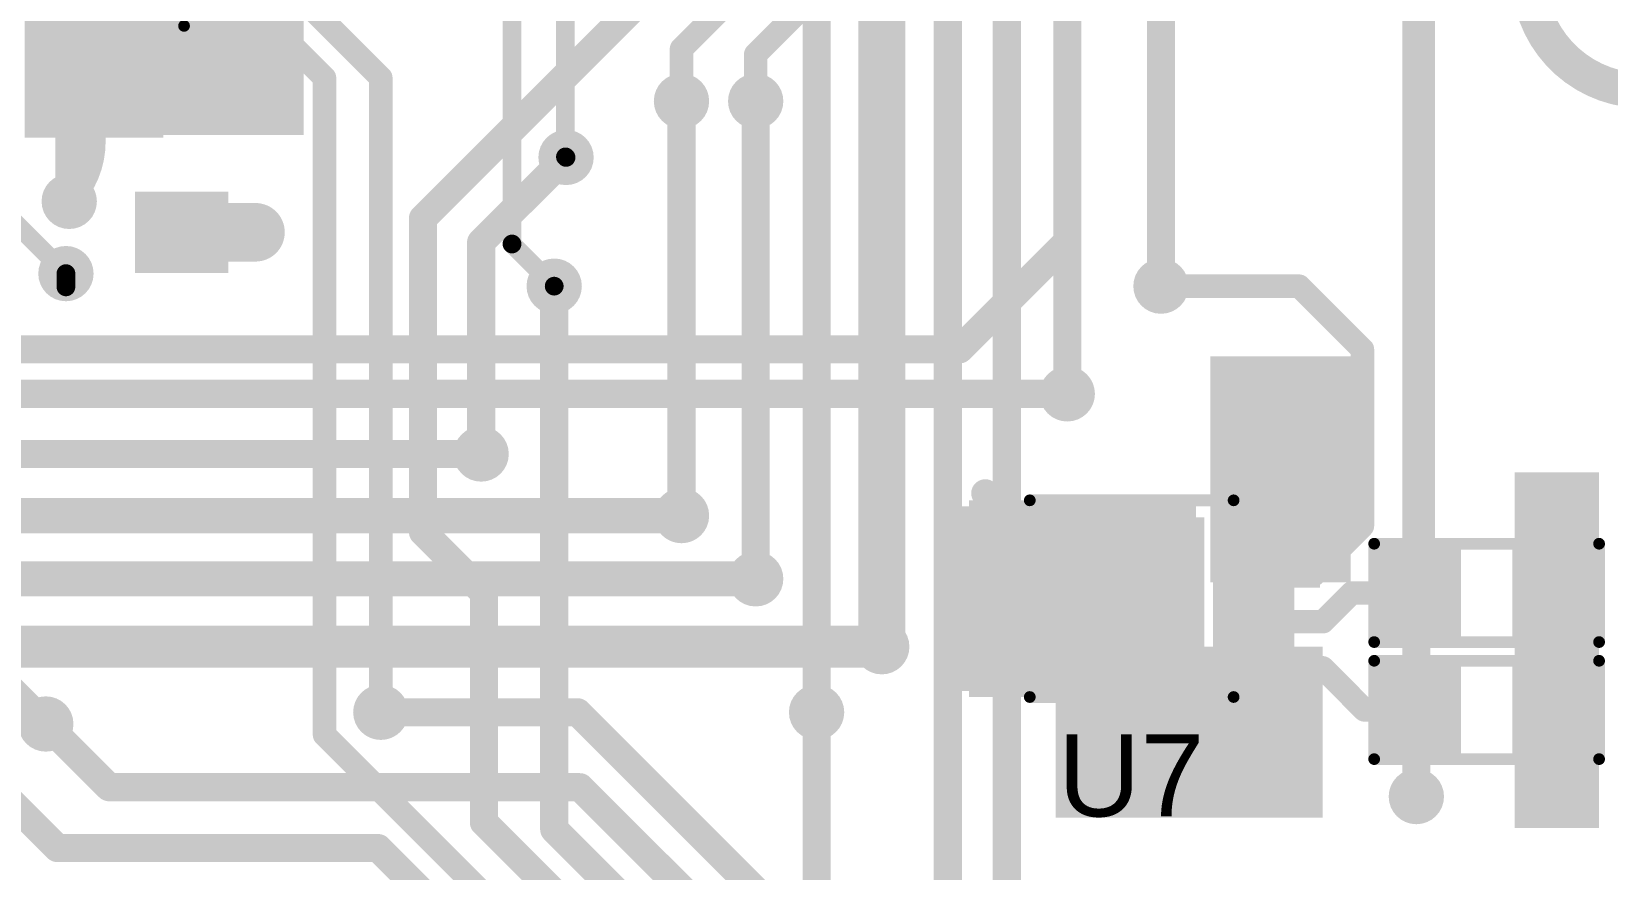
# Model space of a CAD drawing. Header units: millimetres. Extents: x -1.41 to 1.31, y -1.41 to 1.41.
# Drawn here: x 0.196 to 0.869, y -0.782 to -0.424 of the extents above; entities that cross this region are included whole.
import ezdxf

# ---------------------------------------------------------------- set-up
doc = ezdxf.new("R2010")
doc.units = ezdxf.units.MM
doc.header["$MEASUREMENT"] = 0
for name, color, linetype in [('BottomLayer', 5, 'Continuous'), ('BottomPaste', 16, 'Continuous'), ('BottomSolder', 6, 'Continuous'), ('Mechanical2', 216, 'Continuous'), ('TopLayer', 1, 'Continuous'), ('TopOverlay', 2, 'Continuous'), ('TopPaste', 8, 'Continuous'), ('TopSolder', 216, 'Continuous'), ('ViaHoleLayer', 16, 'Continuous')]:
    doc.layers.add(name, color=color, linetype=linetype)
doc.styles.add('Arial', font='', dxfattribs={"height": 0.2})
doc.styles.get('Arial').set_extended_font_data('Arial')

# ---------------------------------------------------------------- blocks, each defined once
blk = doc.blocks.new('LQFP_100_16')
at = {"layer": 'TopLayer'}
for points in [[(0.2027558, -0.28149605), (0.2027558, -0.32874015), (0.1909448, -0.32874015), (0.1909448, -0.28149605)], [(0.2224409, -0.28149605), (0.2224409, -0.32874015), (0.2106299, -0.32874015), (0.2106299, -0.28149605)], [(0.242126, -0.28149605), (0.242126, -0.32874015), (0.230315, -0.32874015), (0.230315, -0.28149605)]]:
    blk.add_hatch(color=1, dxfattribs=at).paths.add_polyline_path(points)
at = {"layer": 'TopPaste'}
for points in [[(0.2027558, -0.28149605), (0.2027558, -0.32874015), (0.1909448, -0.32874015), (0.1909448, -0.28149605)], [(0.2224409, -0.28149605), (0.2224409, -0.32874015), (0.2106299, -0.32874015), (0.2106299, -0.28149605)], [(0.242126, -0.28149605), (0.242126, -0.32874015), (0.230315, -0.32874015), (0.230315, -0.28149605)]]:
    blk.add_hatch(color=8, dxfattribs=at).paths.add_polyline_path(points)
at = {"layer": 'TopSolder'}
for points in [[(0.2067558, -0.27749605), (0.2067558, -0.33274015), (0.1869448, -0.33274015), (0.1869448, -0.27749605)], [(0.2264409, -0.27749605), (0.2264409, -0.33274015), (0.2066299, -0.33274015), (0.2066299, -0.27749605)], [(0.246126, -0.27749605), (0.246126, -0.33274015), (0.226315, -0.33274015), (0.226315, -0.27749605)]]:
    blk.add_hatch(color=216, dxfattribs=at).paths.add_polyline_path(points)
at = {"layer": 'TopOverlay', "const_width": 0.005}
blk.add_lwpolyline([(0.255, -0.285), (0.285, -0.255)], dxfattribs=at)
at = {"layer": 'TopOverlay', "const_width": 0.0025}
blk.add_lwpolyline([(0.25375, -0.285, 1), (0.25625, -0.285, 1)], format="xyb", close=True, dxfattribs=at)
blk = doc.blocks.new('R__0603_63')
at = {"layer": 'TopLayer'}
for points in [[(-0.015, 0.0175), (-0.015, -0.0175), (-0.045, -0.0175), (-0.045, 0.0175)], [(0.045, 0.0175), (0.045, -0.0175), (0.015, -0.0175), (0.015, 0.0175)]]:
    blk.add_hatch(color=1, dxfattribs=at).paths.add_polyline_path(points)
at = {"layer": 'TopPaste'}
for points in [[(-0.015, 0.0175), (-0.015, -0.0175), (-0.045, -0.0175), (-0.045, 0.0175)], [(0.045, 0.0175), (0.045, -0.0175), (0.015, -0.0175), (0.015, 0.0175)]]:
    blk.add_hatch(color=8, dxfattribs=at).paths.add_polyline_path(points)
at = {"layer": 'TopSolder'}
for points in [[(-0.011, 0.0215), (-0.011, -0.0215), (-0.049, -0.0215), (-0.049, 0.0215)], [(0.049, 0.0215), (0.049, -0.0215), (0.011, -0.0215), (0.011, 0.0215)]]:
    blk.add_hatch(color=216, dxfattribs=at).paths.add_polyline_path(points)
at = {"layer": 'TopOverlay', "const_width": 0.005}
for points in [[(-0.048, 0.021), (-0.048, -0.021)], [(0.048, 0.021), (-0.048, 0.021)], [(0.048, 0.021), (0.048, -0.021)], [(0.048, -0.021), (-0.048, -0.021)]]:
    blk.add_lwpolyline(points, dxfattribs=at)
at = {"layer": 'TopOverlay', "const_width": 0.0025}
for points in [[(-0.04925, 0.021, 1), (-0.04675, 0.021, 1)], [(-0.04925, 0.021, 1), (-0.04675, 0.021, 1)], [(0.04675, 0.021, 1), (0.04925, 0.021, 1)], [(0.04675, 0.021, 1), (0.04925, 0.021, 1)], [(-0.04925, -0.021, 1), (-0.04675, -0.021, 1)], [(-0.04925, -0.021, 1), (-0.04675, -0.021, 1)], [(0.04675, -0.021, 1), (0.04925, -0.021, 1)], [(0.04675, -0.021, 1), (0.04925, -0.021, 1)]]:
    blk.add_lwpolyline(points, format="xyb", close=True, dxfattribs=at)
blk = doc.blocks.new('R__0603_64')
at = {"layer": 'TopLayer'}
for points in [[(-0.015, 0.0175), (-0.015, -0.0175), (-0.045, -0.0175), (-0.045, 0.0175)], [(0.045, 0.0175), (0.045, -0.0175), (0.015, -0.0175), (0.015, 0.0175)]]:
    blk.add_hatch(color=1, dxfattribs=at).paths.add_polyline_path(points)
at = {"layer": 'TopPaste'}
for points in [[(-0.015, 0.0175), (-0.015, -0.0175), (-0.045, -0.0175), (-0.045, 0.0175)], [(0.045, 0.0175), (0.045, -0.0175), (0.015, -0.0175), (0.015, 0.0175)]]:
    blk.add_hatch(color=8, dxfattribs=at).paths.add_polyline_path(points)
at = {"layer": 'TopSolder'}
for points in [[(-0.011, 0.0215), (-0.011, -0.0215), (-0.049, -0.0215), (-0.049, 0.0215)], [(0.049, 0.0215), (0.049, -0.0215), (0.011, -0.0215), (0.011, 0.0215)]]:
    blk.add_hatch(color=216, dxfattribs=at).paths.add_polyline_path(points)
at = {"layer": 'TopOverlay', "const_width": 0.005}
for points in [[(0.048, 0.021), (-0.048, 0.021)], [(-0.048, 0.021), (-0.048, -0.021)], [(0.048, 0.021), (0.048, -0.021)], [(0.048, -0.021), (-0.048, -0.021)]]:
    blk.add_lwpolyline(points, dxfattribs=at)
at = {"layer": 'TopOverlay', "const_width": 0.0025}
for points in [[(-0.04925, 0.021, 1), (-0.04675, 0.021, 1)], [(-0.04925, 0.021, 1), (-0.04675, 0.021, 1)], [(0.04675, 0.021, 1), (0.04925, 0.021, 1)], [(0.04675, 0.021, 1), (0.04925, 0.021, 1)], [(-0.04925, -0.021, 1), (-0.04675, -0.021, 1)], [(-0.04925, -0.021, 1), (-0.04675, -0.021, 1)], [(0.04675, -0.021, 1), (0.04925, -0.021, 1)], [(0.04675, -0.021, 1), (0.04925, -0.021, 1)]]:
    blk.add_lwpolyline(points, format="xyb", close=True, dxfattribs=at)
blk = doc.blocks.new('C___0603_B_69')
at = {"layer": 'BottomLayer'}
for points in [[(-0.045, -0.0175), (-0.045, 0.0175), (-0.015, 0.0175), (-0.015, -0.0175)], [(0.015, -0.0175), (0.015, 0.0175), (0.045, 0.0175), (0.045, -0.0175)]]:
    blk.add_hatch(color=5, dxfattribs=at).paths.add_polyline_path(points)
at = {"layer": 'BottomPaste'}
for points in [[(-0.045, -0.0175), (-0.045, 0.0175), (-0.015, 0.0175), (-0.015, -0.0175)], [(0.015, -0.0175), (0.015, 0.0175), (0.045, 0.0175), (0.045, -0.0175)]]:
    blk.add_hatch(color=16, dxfattribs=at).paths.add_polyline_path(points)
at = {"layer": 'BottomSolder'}
for points in [[(-0.0473622, -0.0198622), (-0.0473622, 0.0198622), (-0.0126378, 0.0198622), (-0.0126378, -0.0198622)], [(0.0126378, -0.0198622), (0.0126378, 0.0198622), (0.0473622, 0.0198622), (0.0473622, -0.0198622)]]:
    blk.add_hatch(color=6, dxfattribs=at).paths.add_polyline_path(points)
blk = doc.blocks.new('8_UDFN_EP__2_3__70')
at = {"layer": 'TopLayer'}
for points in [[(-0.06692915, 0.0354331), (-0.04015745, 0.0354331), (-0.04015745, 0.0236221), (-0.06692915, 0.0236221)], [(0.04015745, 0.0354331), (0.06692915, 0.0354331), (0.06692915, 0.0236221), (0.04015745, 0.0236221)], [(-0.0285433, 0.03070865), (0.0285433, 0.03070865), (0.0285433, -0.03070865), (-0.0285433, -0.03070865)], [(-0.06692915, 0.0157481), (-0.04015745, 0.0157481), (-0.04015745, 0.0039371), (-0.06692915, 0.0039371)], [(0.04015745, 0.0157481), (0.06692915, 0.0157481), (0.06692915, 0.0039371), (0.04015745, 0.0039371)], [(-0.06692915, -0.003937), (-0.04015745, -0.003937), (-0.04015745, -0.015748), (-0.06692915, -0.015748)], [(0.04015745, -0.003937), (0.06692915, -0.003937), (0.06692915, -0.015748), (0.04015745, -0.015748)], [(-0.06692915, -0.023622), (-0.04015745, -0.023622), (-0.04015745, -0.035433), (-0.06692915, -0.035433)], [(0.04015745, -0.023622), (0.06692915, -0.023622), (0.06692915, -0.035433), (0.04015745, -0.035433)]]:
    blk.add_hatch(color=1, dxfattribs=at).paths.add_polyline_path(points)
at = {"layer": 'TopPaste'}
for points in [[(-0.06692915, 0.0354331), (-0.04015745, 0.0354331), (-0.04015745, 0.0236221), (-0.06692915, 0.0236221)], [(0.04015745, 0.0354331), (0.06692915, 0.0354331), (0.06692915, 0.0236221), (0.04015745, 0.0236221)], [(-0.0285433, 0.03070865), (0.0285433, 0.03070865), (0.0285433, -0.03070865), (-0.0285433, -0.03070865)], [(-0.06692915, 0.0157481), (-0.04015745, 0.0157481), (-0.04015745, 0.0039371), (-0.06692915, 0.0039371)], [(0.04015745, 0.0157481), (0.06692915, 0.0157481), (0.06692915, 0.0039371), (0.04015745, 0.0039371)], [(-0.06692915, -0.003937), (-0.04015745, -0.003937), (-0.04015745, -0.015748), (-0.06692915, -0.015748)], [(0.04015745, -0.003937), (0.06692915, -0.003937), (0.06692915, -0.015748), (0.04015745, -0.015748)], [(-0.06692915, -0.023622), (-0.04015745, -0.023622), (-0.04015745, -0.035433), (-0.06692915, -0.035433)], [(0.04015745, -0.023622), (0.06692915, -0.023622), (0.06692915, -0.035433), (0.04015745, -0.035433)]]:
    blk.add_hatch(color=8, dxfattribs=at).paths.add_polyline_path(points)
at = {"layer": 'TopSolder'}
for points in [[(-0.07092915, 0.0394331), (-0.03615745, 0.0394331), (-0.03615745, 0.0196221), (-0.07092915, 0.0196221)], [(-0.0325433, 0.03470865), (0.0325433, 0.03470865), (0.0325433, -0.03470865), (-0.0325433, -0.03470865)], [(0.03615745, 0.0394331), (0.07092915, 0.0394331), (0.07092915, 0.0196221), (0.03615745, 0.0196221)], [(-0.07092915, 0.0197481), (-0.03615745, 0.0197481), (-0.03615745, -6.29e-05), (-0.07092915, -6.29e-05)], [(0.03615745, 0.0197481), (0.07092915, 0.0197481), (0.07092915, -6.29e-05), (0.03615745, -6.29e-05)], [(-0.07092915, 6.3e-05), (-0.03615745, 6.3e-05), (-0.03615745, -0.019748), (-0.07092915, -0.019748)], [(0.03615745, 6.3e-05), (0.07092915, 6.3e-05), (0.07092915, -0.019748), (0.03615745, -0.019748)], [(-0.07092915, -0.019622), (-0.03615745, -0.019622), (-0.03615745, -0.039433), (-0.07092915, -0.039433)], [(0.03615745, -0.019622), (0.07092915, -0.019622), (0.07092915, -0.039433), (0.03615745, -0.039433)]]:
    blk.add_hatch(color=216, dxfattribs=at).paths.add_polyline_path(points)
at = {"layer": 'TopOverlay'}
for points, const_width in [([(-0.06, 0.045, 1), (-0.062, 0.045, 1)], 0.01), ([(-0.0645, 0.045, 1), (-0.0595, 0.045, 1)], 0.005), ([(-0.0625, 0.045, 1), (-0.0575, 0.045, 1)], 0.005), ([(-0.04325, 0.042, 1), (-0.04075, 0.042, 1)], 0.0025), ([(0.04375, 0.042, 1), (0.04625, 0.042, 1)], 0.0025), ([(-0.04325, -0.0419999, 1), (-0.04075, -0.0419999, 1)], 0.0025), ([(0.04375, -0.0419999, 1), (0.04625, -0.0419999, 1)], 0.0025)]:
    blk.add_lwpolyline(points, format="xyb", close=True, dxfattribs=dict(at, const_width=const_width))
at = {"layer": 'TopOverlay', "const_width": 0.005}
for points in [[(-0.042, 0.042), (0.045, 0.042)], [(-0.042, -0.0419999), (0.045, -0.0419999)]]:
    blk.add_lwpolyline(points, dxfattribs=at)
blk = doc.blocks.new('C___0603_B_98')
at = {"layer": 'BottomLayer'}
for points in [[(-0.045, -0.0175), (-0.045, 0.0175), (-0.015, 0.0175), (-0.015, -0.0175)], [(0.015, -0.0175), (0.015, 0.0175), (0.045, 0.0175), (0.045, -0.0175)]]:
    blk.add_hatch(color=5, dxfattribs=at).paths.add_polyline_path(points)
at = {"layer": 'BottomPaste'}
for points in [[(-0.045, -0.0175), (-0.045, 0.0175), (-0.015, 0.0175), (-0.015, -0.0175)], [(0.015, -0.0175), (0.015, 0.0175), (0.045, 0.0175), (0.045, -0.0175)]]:
    blk.add_hatch(color=16, dxfattribs=at).paths.add_polyline_path(points)
at = {"layer": 'BottomSolder'}
for points in [[(-0.0473622, -0.0198622), (-0.0473622, 0.0198622), (-0.0126378, 0.0198622), (-0.0126378, -0.0198622)], [(0.0126378, -0.0198622), (0.0126378, 0.0198622), (0.0473622, 0.0198622), (0.0473622, -0.0198622)]]:
    blk.add_hatch(color=6, dxfattribs=at).paths.add_polyline_path(points)
blk = doc.blocks.new('C__0603_B_106')
at = {"layer": 'BottomLayer'}
for points in [[(-0.045, -0.0175), (-0.045, 0.0175), (-0.015, 0.0175), (-0.015, -0.0175)], [(0.015, -0.0175), (0.015, 0.0175), (0.045, 0.0175), (0.045, -0.0175)]]:
    blk.add_hatch(color=5, dxfattribs=at).paths.add_polyline_path(points)
at = {"layer": 'BottomPaste'}
for points in [[(-0.045, -0.0175), (-0.045, 0.0175), (-0.015, 0.0175), (-0.015, -0.0175)], [(0.015, -0.0175), (0.015, 0.0175), (0.045, 0.0175), (0.045, -0.0175)]]:
    blk.add_hatch(color=16, dxfattribs=at).paths.add_polyline_path(points)
at = {"layer": 'BottomSolder'}
for points in [[(-0.0473622, -0.0198622), (-0.0473622, 0.0198622), (-0.0126378, 0.0198622), (-0.0126378, -0.0198622)], [(0.0126378, -0.0198622), (0.0126378, 0.0198622), (0.0473622, 0.0198622), (0.0473622, -0.0198622)]]:
    blk.add_hatch(color=6, dxfattribs=at).paths.add_polyline_path(points)

msp = doc.modelspace()

# ---------------------------------------------------------------- hatches: boundary and pattern name
at = {"layer": 'BottomLayer'}
h = msp.add_hatch(color=5, dxfattribs=at)
edge = h.paths.add_edge_path()
edge.add_arc((0.294189, -0.450528), 0.011811, 0, 360)
h = msp.add_hatch(color=5, dxfattribs=at)
edge = h.paths.add_edge_path()
edge.add_arc((0.4733369, -0.453528), 0.011811, 0, 360)
h = msp.add_hatch(color=5, dxfattribs=at)
edge = h.paths.add_edge_path()
edge.add_arc((0.505, -0.453528), 0.011811, 0, 360)
h = msp.add_hatch(color=5, dxfattribs=at)
edge = h.paths.add_edge_path()
edge.add_arc((0.4240561, -0.4775599), 0.011811, 0, 360)
h = msp.add_hatch(color=5, dxfattribs=at)
edge = h.paths.add_edge_path()
edge.add_arc((0.212001, -0.4963147), 0.011811, 0, 360)
h = msp.add_hatch(color=5, dxfattribs=at)
edge = h.paths.add_edge_path()
edge.add_arc((0.2915, -0.509528), 0.011811, 0, 360)
h = msp.add_hatch(color=5, dxfattribs=at)
edge = h.paths.add_edge_path()
edge.add_arc((0.210597, -0.5271703), 0.011811, 0, 360)
h = msp.add_hatch(color=5, dxfattribs=at)
edge = h.paths.add_edge_path()
edge.add_arc((0.419, -0.532528), 0.011811, 0, 360)
h = msp.add_hatch(color=5, dxfattribs=at)
edge = h.paths.add_edge_path()
edge.add_arc((0.678, -0.532528), 0.011811, 0, 360)
for points in [[(0.759, -0.562528), (0.699, -0.562528), (0.699, -0.659), (0.759, -0.659)], [(0.69, -0.719528), (0.69, -0.632528), (0.633, -0.632528), (0.633, -0.719528)], [(0.747, -0.686528), (0.633, -0.686528), (0.633, -0.759528), (0.747, -0.759528)]]:
    msp.add_hatch(color=5, dxfattribs=at).paths.add_polyline_path(points)
h = msp.add_hatch(color=5, dxfattribs=at)
edge = h.paths.add_edge_path()
edge.add_arc((0.638, -0.578528), 0.011811, 0, 360)
h = msp.add_hatch(color=5, dxfattribs=at)
edge = h.paths.add_edge_path()
edge.add_arc((0.713, -0.577), 0.011811, 0, 360)
h = msp.add_hatch(color=5, dxfattribs=at)
edge = h.paths.add_edge_path()
edge.add_arc((0.739, -0.577), 0.011811, 0, 360)
h = msp.add_hatch(color=5, dxfattribs=at)
edge = h.paths.add_edge_path()
edge.add_arc((0.387811, -0.604217), 0.011811, 0, 360)
h = msp.add_hatch(color=5, dxfattribs=at)
edge = h.paths.add_edge_path()
edge.add_arc((0.4733369, -0.630528), 0.011811, 0, 360)
h = msp.add_hatch(color=5, dxfattribs=at)
edge = h.paths.add_edge_path()
edge.add_arc((0.847, -0.627528), 0.011811, 0, 360)
h = msp.add_hatch(color=5, dxfattribs=at)
edge = h.paths.add_edge_path()
edge.add_arc((0.505, -0.657528), 0.011811, 0, 360)
h = msp.add_hatch(color=5, dxfattribs=at)
edge = h.paths.add_edge_path()
edge.add_arc((0.647811, -0.651), 0.011811, 0, 360)
h = msp.add_hatch(color=5, dxfattribs=at)
edge = h.paths.add_edge_path()
edge.add_arc((0.676, -0.651), 0.011811, 0, 360)
h = msp.add_hatch(color=5, dxfattribs=at)
edge = h.paths.add_edge_path()
edge.add_arc((0.647811, -0.679), 0.011811, 0, 360)
h = msp.add_hatch(color=5, dxfattribs=at)
edge = h.paths.add_edge_path()
edge.add_arc((0.676, -0.679), 0.011811, 0, 360)
h = msp.add_hatch(color=5, dxfattribs=at)
edge = h.paths.add_edge_path()
edge.add_arc((0.558811, -0.686528), 0.011811, 0, 360)
h = msp.add_hatch(color=5, dxfattribs=at)
edge = h.paths.add_edge_path()
edge.add_arc((0.345, -0.714528), 0.011811, 0, 360)
h = msp.add_hatch(color=5, dxfattribs=at)
edge = h.paths.add_edge_path()
edge.add_arc((0.531, -0.714528), 0.011811, 0, 360)
h = msp.add_hatch(color=5, dxfattribs=at)
edge = h.paths.add_edge_path()
edge.add_arc((0.202, -0.719528), 0.011811, 0, 360)
h = msp.add_hatch(color=5, dxfattribs=at)
edge = h.paths.add_edge_path()
edge.add_arc((0.726, -0.741), 0.011811, 0, 360)
h = msp.add_hatch(color=5, dxfattribs=at)
edge = h.paths.add_edge_path()
edge.add_arc((0.787, -0.750528), 0.011811, 0, 360)
h = msp.add_hatch(color=5, dxfattribs=at)
edge = h.paths.add_edge_path()
edge.add_arc((0.848, -0.750528), 0.011811, 0, 360)
at = {"layer": 'TopLayer'}
for points in [[(0.312, -0.468), (0.312, -0.4176064), (0.2362206, -0.4176064), (0.2362206, -0.468)], [(0.701, -0.643), (0.734, -0.643), (0.734, -0.564528), (0.701, -0.564528)], [(0.725, -0.623528), (0.752, -0.623528), (0.752, -0.564528), (0.725, -0.564528)], [(0.865, -0.612), (0.829, -0.612), (0.829, -0.764), (0.865, -0.764)], [(0.596, -0.708), (0.693, -0.708), (0.693, -0.624), (0.596, -0.624)]]:
    msp.add_hatch(color=1, dxfattribs=at).paths.add_polyline_path(points)
h = msp.add_hatch(color=1, dxfattribs=at)
edge = h.paths.add_edge_path()
edge.add_arc((0.294189, -0.450528), 0.011811, 0, 360)
h = msp.add_hatch(color=1, dxfattribs=at)
edge = h.paths.add_edge_path()
edge.add_arc((0.4733369, -0.453528), 0.011811, 0, 360)
h = msp.add_hatch(color=1, dxfattribs=at)
edge = h.paths.add_edge_path()
edge.add_arc((0.505, -0.453528), 0.011811, 0, 360)
h = msp.add_hatch(color=1, dxfattribs=at)
edge = h.paths.add_edge_path()
edge.add_arc((0.4240561, -0.4775599), 0.011811, 0, 360)
h = msp.add_hatch(color=1, dxfattribs=at)
edge = h.paths.add_edge_path()
edge.add_arc((0.212001, -0.4963147), 0.011811, 0, 360)
h = msp.add_hatch(color=1, dxfattribs=at)
edge = h.paths.add_edge_path()
edge.add_arc((0.2915, -0.509528), 0.011811, 0, 360)
h = msp.add_hatch(color=1, dxfattribs=at)
edge = h.paths.add_edge_path()
edge.add_arc((0.210597, -0.5271703), 0.011811, 0, 360)
h = msp.add_hatch(color=1, dxfattribs=at)
edge = h.paths.add_edge_path()
edge.add_arc((0.419, -0.532528), 0.011811, 0, 360)
h = msp.add_hatch(color=1, dxfattribs=at)
edge = h.paths.add_edge_path()
edge.add_arc((0.678, -0.532528), 0.011811, 0, 360)
h = msp.add_hatch(color=1, dxfattribs=at)
edge = h.paths.add_edge_path()
edge.add_arc((0.638, -0.578528), 0.011811, 0, 360)
h = msp.add_hatch(color=1, dxfattribs=at)
edge = h.paths.add_edge_path()
edge.add_arc((0.713, -0.577), 0.011811, 0, 360)
h = msp.add_hatch(color=1, dxfattribs=at)
edge = h.paths.add_edge_path()
edge.add_arc((0.739, -0.577), 0.011811, 0, 360)
h = msp.add_hatch(color=1, dxfattribs=at)
edge = h.paths.add_edge_path()
edge.add_arc((0.387811, -0.604217), 0.011811, 0, 360)
h = msp.add_hatch(color=1, dxfattribs=at)
edge = h.paths.add_edge_path()
edge.add_arc((0.4733369, -0.630528), 0.011811, 0, 360)
h = msp.add_hatch(color=1, dxfattribs=at)
edge = h.paths.add_edge_path()
edge.add_arc((0.847, -0.627528), 0.011811, 0, 360)
h = msp.add_hatch(color=1, dxfattribs=at)
edge = h.paths.add_edge_path()
edge.add_arc((0.505, -0.657528), 0.011811, 0, 360)
h = msp.add_hatch(color=1, dxfattribs=at)
edge = h.paths.add_edge_path()
edge.add_arc((0.647811, -0.651), 0.011811, 0, 360)
h = msp.add_hatch(color=1, dxfattribs=at)
edge = h.paths.add_edge_path()
edge.add_arc((0.676, -0.651), 0.011811, 0, 360)
h = msp.add_hatch(color=1, dxfattribs=at)
edge = h.paths.add_edge_path()
edge.add_arc((0.647811, -0.679), 0.011811, 0, 360)
h = msp.add_hatch(color=1, dxfattribs=at)
edge = h.paths.add_edge_path()
edge.add_arc((0.676, -0.679), 0.011811, 0, 360)
h = msp.add_hatch(color=1, dxfattribs=at)
edge = h.paths.add_edge_path()
edge.add_arc((0.558811, -0.686528), 0.011811, 0, 360)
h = msp.add_hatch(color=1, dxfattribs=at)
edge = h.paths.add_edge_path()
edge.add_arc((0.345, -0.714528), 0.011811, 0, 360)
h = msp.add_hatch(color=1, dxfattribs=at)
edge = h.paths.add_edge_path()
edge.add_arc((0.531, -0.714528), 0.011811, 0, 360)
h = msp.add_hatch(color=1, dxfattribs=at)
edge = h.paths.add_edge_path()
edge.add_arc((0.202, -0.719528), 0.011811, 0, 360)
h = msp.add_hatch(color=1, dxfattribs=at)
edge = h.paths.add_edge_path()
edge.add_arc((0.726, -0.741), 0.011811, 0, 360)
h = msp.add_hatch(color=1, dxfattribs=at)
edge = h.paths.add_edge_path()
edge.add_arc((0.787, -0.750528), 0.011811, 0, 360)
h = msp.add_hatch(color=1, dxfattribs=at)
edge = h.paths.add_edge_path()
edge.add_arc((0.848, -0.750528), 0.011811, 0, 360)
at = {"layer": 'ViaHoleLayer'}
h = msp.add_hatch(color=16, dxfattribs=at)
edge = h.paths.add_edge_path()
edge.add_arc((0.294189, -0.450528), 0.0059055, 0, 360)
h = msp.add_hatch(color=16, dxfattribs=at)
edge = h.paths.add_edge_path()
edge.add_arc((0.4733369, -0.453528), 0.0059055, 0, 360)
h = msp.add_hatch(color=16, dxfattribs=at)
edge = h.paths.add_edge_path()
edge.add_arc((0.505, -0.453528), 0.0059055, 0, 360)
h = msp.add_hatch(color=16, dxfattribs=at)
edge = h.paths.add_edge_path()
edge.add_arc((0.4240561, -0.4775599), 0.0059055, 0, 360)
h = msp.add_hatch(color=16, dxfattribs=at)
edge = h.paths.add_edge_path()
edge.add_arc((0.212001, -0.4963147), 0.0059055, 0, 360)
h = msp.add_hatch(color=16, dxfattribs=at)
edge = h.paths.add_edge_path()
edge.add_arc((0.2915, -0.509528), 0.0059055, 0, 360)
h = msp.add_hatch(color=16, dxfattribs=at)
edge = h.paths.add_edge_path()
edge.add_arc((0.210597, -0.5271703), 0.0059055, 0, 360)
h = msp.add_hatch(color=16, dxfattribs=at)
edge = h.paths.add_edge_path()
edge.add_arc((0.419, -0.532528), 0.0059055, 0, 360)
h = msp.add_hatch(color=16, dxfattribs=at)
edge = h.paths.add_edge_path()
edge.add_arc((0.678, -0.532528), 0.0059055, 0, 360)
h = msp.add_hatch(color=16, dxfattribs=at)
edge = h.paths.add_edge_path()
edge.add_arc((0.713, -0.577), 0.0059055, 0, 360)
h = msp.add_hatch(color=16, dxfattribs=at)
edge = h.paths.add_edge_path()
edge.add_arc((0.739, -0.577), 0.0059055, 0, 360)
h = msp.add_hatch(color=16, dxfattribs=at)
edge = h.paths.add_edge_path()
edge.add_arc((0.638, -0.578528), 0.0059055, 0, 360)
h = msp.add_hatch(color=16, dxfattribs=at)
edge = h.paths.add_edge_path()
edge.add_arc((0.387811, -0.604217), 0.0059055, 0, 360)
h = msp.add_hatch(color=16, dxfattribs=at)
edge = h.paths.add_edge_path()
edge.add_arc((0.4733369, -0.630528), 0.0059055, 0, 360)
h = msp.add_hatch(color=16, dxfattribs=at)
edge = h.paths.add_edge_path()
edge.add_arc((0.847, -0.627528), 0.0059055, 0, 360)
h = msp.add_hatch(color=16, dxfattribs=at)
edge = h.paths.add_edge_path()
edge.add_arc((0.647811, -0.651), 0.0059055, 0, 360)
h = msp.add_hatch(color=16, dxfattribs=at)
edge = h.paths.add_edge_path()
edge.add_arc((0.676, -0.651), 0.0059055, 0, 360)
h = msp.add_hatch(color=16, dxfattribs=at)
edge = h.paths.add_edge_path()
edge.add_arc((0.505, -0.657528), 0.0059055, 0, 360)
h = msp.add_hatch(color=16, dxfattribs=at)
edge = h.paths.add_edge_path()
edge.add_arc((0.647811, -0.679), 0.0059055, 0, 360)
h = msp.add_hatch(color=16, dxfattribs=at)
edge = h.paths.add_edge_path()
edge.add_arc((0.676, -0.679), 0.0059055, 0, 360)
h = msp.add_hatch(color=16, dxfattribs=at)
edge = h.paths.add_edge_path()
edge.add_arc((0.558811, -0.686528), 0.0059055, 0, 360)
h = msp.add_hatch(color=16, dxfattribs=at)
edge = h.paths.add_edge_path()
edge.add_arc((0.345, -0.714528), 0.0059055, 0, 360)
h = msp.add_hatch(color=16, dxfattribs=at)
edge = h.paths.add_edge_path()
edge.add_arc((0.531, -0.714528), 0.0059055, 0, 360)
h = msp.add_hatch(color=16, dxfattribs=at)
edge = h.paths.add_edge_path()
edge.add_arc((0.202, -0.719528), 0.0059055, 0, 360)
h = msp.add_hatch(color=16, dxfattribs=at)
edge = h.paths.add_edge_path()
edge.add_arc((0.726, -0.741), 0.0059055, 0, 360)
h = msp.add_hatch(color=16, dxfattribs=at)
edge = h.paths.add_edge_path()
edge.add_arc((0.787, -0.750528), 0.0059055, 0, 360)
h = msp.add_hatch(color=16, dxfattribs=at)
edge = h.paths.add_edge_path()
edge.add_arc((0.848, -0.750528), 0.0059055, 0, 360)

# ---------------------------------------------------------------- linework, layer by layer
at = {"layer": 'BottomLayer'}
for points, const_width in [([(0.587, -1.018528), (0.587, -0.1398541)], 0.012), ([(0.638, -0.578528), (0.638, -0.155528)], 0.012), ([(0.6779999, -0.532528), (0.6779999, -0.1545279)], 0.012), ([(0.787, -0.750528), (0.787, -0.190528)], 0.012), ([(0.612189, -1.030339), (0.612189, -0.225906)], 0.012), ([(0.558811, -0.686528), (0.558811, -0.2663389)], 0.02), ([(0.531, -0.714528), (0.531, -0.333528)], 0.012), ([(0.23, -0.3525696), (0.32096, -0.4435296)], 0.01), ([(0.257, -0.355528), (0.345, -0.443528)], 0.01), ([(0.363, -0.503528), (0.461, -0.405528)], 0.012), ([(-0.128, -0.4375279), (0.2070001, -0.772528)], 0.012), ([(0.26, -0.449528), (0.292189, -0.449528)], 0.025), ([(0.212001, -0.4963147), (0.212001, -0.448001)], 0.012), ([(0.212, -0.444), (0.216, -0.448)], 0.01), ([(0.212, -0.448), (0.212001, -0.448001)], 0.01), ([(0.32096, -0.7241618), (0.32096, -0.4435296)], 0.01), ([(0.345, -0.714528), (0.345, -0.443528)], 0.01), ([(0.4733369, -0.630528), (0.4733369, -0.453528)], 0.012), ([(0.505, -0.453528), (0.505, -0.4528756)], 0.012), ([(0.505, -0.657528), (0.505, -0.453528)], 0.012), ([(0.387811, -0.513805), (0.4240561, -0.4775599)], 0.012), ([(0.259, -0.509528), (0.2915, -0.509528)], 0.025), ([(0.363, -0.637528), (0.363, -0.503528)], 0.012), ([(0.1912535, -0.5078268), (0.210597, -0.5271703)], 0.008), ([(0.387811, -0.604217), (0.387811, -0.513805)], 0.012), ([(0.01, -0.527528), (0.202, -0.719528)], 0.012), ([(0.210597, -0.5328395), (0.210597, -0.5271703)], 0.008), ([(0.419, -0.764528), (0.419, -0.532528)], 0.012), ([(0.363, -0.637528), (0.389, -0.663528)], 0.012), ([(0.389, -0.761528), (0.389, -0.663528)], 0.012), ([(0.726, -0.741), (0.726, -0.703)], 0.025), ([(0.531, -0.719528), (0.531, -0.714528)], 0.012), ([(0.32096, -0.7241618), (0.506, -0.9092018)], 0.01), ([(0.389, -0.761528), (0.534, -0.906528)], 0.012), ([(0.419, -0.764528), (0.513, -0.858528)], 0.012), ([(0.2070001, -0.772528), (0.3438704, -0.772528)], 0.012), ([(0.3438704, -0.772528), (0.479, -0.9076576)], 0.012)]:
    msp.add_lwpolyline(points, dxfattribs=dict(at, const_width=const_width))
for points, const_width in [([(0.25375, -0.449528, 1), (0.26625, -0.449528, 1)], 0.0125), ([(0.285939, -0.449528, 1), (0.298439, -0.449528, 1)], 0.0125), ([(0.209001, -0.448001, 1), (0.215001, -0.448001, 1)], 0.006), ([(0.2095, -0.444, 1), (0.2145, -0.444, 1)], 0.005), ([(0.2095, -0.448, 1), (0.2145, -0.448, 1)], 0.005), ([(0.209501, -0.448001, 1), (0.214501, -0.448001, 1)], 0.005), ([(0.2135, -0.448, 1), (0.2185, -0.448, 1)], 0.005), ([(0.31846, -0.4435296, 1), (0.32346, -0.4435296, 1)], 0.005), ([(0.31846, -0.4435296, 1), (0.32346, -0.4435296, 1)], 0.005), ([(0.3425, -0.443528, 1), (0.3475, -0.443528, 1)], 0.005), ([(0.3425, -0.443528, 1), (0.3475, -0.443528, 1)], 0.005), ([(0.4703369, -0.453528, 1), (0.4763369, -0.453528, 1)], 0.006), ([(0.502, -0.4528756, 1), (0.508, -0.4528756, 1)], 0.006), ([(0.502, -0.453528, 1), (0.508, -0.453528, 1)], 0.006), ([(0.502, -0.453528, 1), (0.508, -0.453528, 1)], 0.006), ([(0.4210561, -0.4775599, 1), (0.4270561, -0.4775599, 1)], 0.006), ([(0.209001, -0.4963147, 1), (0.215001, -0.4963147, 1)], 0.006), ([(0.25275, -0.509528, 1), (0.26525, -0.509528, 1)], 0.0125), ([(0.28525, -0.509528, 1), (0.29775, -0.509528, 1)], 0.0125), ([(0.36, -0.503528, 1), (0.366, -0.503528, 1)], 0.006), ([(0.36, -0.503528, 1), (0.366, -0.503528, 1)], 0.006), ([(0.384811, -0.513805, 1), (0.390811, -0.513805, 1)], 0.006), ([(0.384811, -0.513805, 1), (0.390811, -0.513805, 1)], 0.006), ([(0.208597, -0.5271703, 1), (0.212597, -0.5271703, 1)], 0.004), ([(0.208597, -0.5271703, 1), (0.212597, -0.5271703, 1)], 0.004), ([(0.208597, -0.5328395, 1), (0.212597, -0.5328395, 1)], 0.004), ([(0.416, -0.532528, 1), (0.422, -0.532528, 1)], 0.006), ([(0.6749999, -0.532528, 1), (0.6809999, -0.532528, 1)], 0.006), ([(0.635, -0.578528, 1), (0.641, -0.578528, 1)], 0.006), ([(0.384811, -0.604217, 1), (0.390811, -0.604217, 1)], 0.006), ([(0.4703369, -0.630528, 1), (0.4763369, -0.630528, 1)], 0.006), ([(0.36, -0.637528, 1), (0.366, -0.637528, 1)], 0.006), ([(0.36, -0.637528, 1), (0.366, -0.637528, 1)], 0.006), ([(0.502, -0.657528, 1), (0.508, -0.657528, 1)], 0.006), ([(0.386, -0.663528, 1), (0.392, -0.663528, 1)], 0.006), ([(0.386, -0.663528, 1), (0.392, -0.663528, 1)], 0.006), ([(0.553811, -0.686528, 1), (0.563811, -0.686528, 1)], 0.01), ([(0.71975, -0.703, 1), (0.73225, -0.703, 1)], 0.0125), ([(0.3425, -0.714528, 1), (0.3475, -0.714528, 1)], 0.005), ([(0.528, -0.714528, 1), (0.534, -0.714528, 1)], 0.006), ([(0.528, -0.714528, 1), (0.534, -0.714528, 1)], 0.006), ([(0.199, -0.719528, 1), (0.205, -0.719528, 1)], 0.006), ([(0.31846, -0.7241618, 1), (0.32346, -0.7241618, 1)], 0.005), ([(0.31846, -0.7241618, 1), (0.32346, -0.7241618, 1)], 0.005), ([(0.528, -0.719528, 1), (0.534, -0.719528, 1)], 0.006), ([(0.71975, -0.741, 1), (0.73225, -0.741, 1)], 0.0125), ([(0.784, -0.750528, 1), (0.79, -0.750528, 1)], 0.006), ([(0.386, -0.761528, 1), (0.392, -0.761528, 1)], 0.006), ([(0.386, -0.761528, 1), (0.392, -0.761528, 1)], 0.006), ([(0.416, -0.764528, 1), (0.422, -0.764528, 1)], 0.006), ([(0.416, -0.764528, 1), (0.422, -0.764528, 1)], 0.006), ([(0.2040001, -0.772528, 1), (0.2100001, -0.772528, 1)], 0.006), ([(0.2040001, -0.772528, 1), (0.2100001, -0.772528, 1)], 0.006), ([(0.3408704, -0.772528, 1), (0.3468704, -0.772528, 1)], 0.006), ([(0.3408704, -0.772528, 1), (0.3468704, -0.772528, 1)], 0.006)]:
    msp.add_lwpolyline(points, format="xyb", close=True, dxfattribs=dict(at, const_width=const_width))
at = {"layer": 'Mechanical2', "const_width": 0.015}
for points in [[(1.304531, -0.5015878, -5.376896980783756), (1.3038379, 0.5033866)], [(0.8860149, -0.4489557, -0.463186465727717), (0.8354042, -0.39401)]]:
    msp.add_lwpolyline(points, format="xyb", dxfattribs=at)
at = {"layer": 'TopLayer'}
for points, const_width in [([(0.638, -0.513528), (0.638, 0.476472)], 0.012), ([(0.789, -0.663528), (0.789, -0.132528)], 0.012), ([(0.2028503, -0.4414882), (0.2028503, -0.3068502)], 0.01), ([(0.4733369, -0.4311911), (0.522, -0.382528)], 0.01), ([(0.505, -0.433528), (0.54, -0.398528)], 0.01), ([(0.401, -0.514528), (0.401, -0.404528)], 0.008), ([(0.423811, -0.4773148), (0.423811, -0.407717)], 0.008), ([(0.4733369, -0.453528), (0.4733369, -0.4311911)], 0.01), ([(0.505, -0.453528), (0.505, -0.433528)], 0.01), ([(0.2225354, -0.4708824), (0.2225354, -0.4414882)], 0.01), ([(0.1634803, -0.4800536), (0.210597, -0.5271703)], 0.008), ([(0.423811, -0.4773148), (0.4240561, -0.4775599)], 0.008), ([(0.212001, -0.4963147), (0.212001, -0.4941802)], 0.01), ([(0.401, -0.514528), (0.419, -0.532528)], 0.008), ([(0.592, -0.559528), (0.638, -0.513528)], 0.012), ([(0.678, -0.532528), (0.737, -0.532528)], 0.01), ([(0.737, -0.532528), (0.764, -0.559528)], 0.01), ([(0.004912, -0.559528), (0.592, -0.559528)], 0.012), ([(0.764, -0.6349705), (0.764, -0.559528)], 0.01), ([(-0.002958, -0.578528), (0.638, -0.578528)], 0.012), ([(0.638, -0.578528), (0.64, -0.578528)], 0.012), ([(0.137311, -0.604217), (0.387811, -0.604217)], 0.012), ([(0.847, -0.663528), (0.847, -0.627528)], 0.025), ([(0.143, -0.630528), (0.4733369, -0.630528)], 0.015), ([(0.7428131, -0.6561574), (0.764, -0.6349705)], 0.01), ([(0.1494354, -0.657528), (0.505, -0.657528)], 0.015), ([(0.7175433, -0.6561574), (0.7428131, -0.6561574)], 0.01), ([(0.847, -0.713528), (0.847, -0.663528)], 0.025), ([(0.7471696, -0.6758425), (0.7594841, -0.663528)], 0.01), ([(0.7594841, -0.663528), (0.787, -0.663528)], 0.01), ([(0.7175433, -0.6758425), (0.7471696, -0.6758425)], 0.01), ([(0.1536694, -0.686528), (0.558811, -0.686528)], 0.018), ([(0.7175433, -0.6955275), (0.7469995, -0.6955275)], 0.01), ([(0.7469995, -0.6955275), (0.759, -0.707528)], 0.01), ([(0.759, -0.7076701), (0.759, -0.707528)], 0.01), ([(0.759, -0.7076701), (0.7648579, -0.713528)], 0.01), ([(0.847, -0.713528), (0.848, -0.714528)], 0.025), ([(0.848, -0.750528), (0.848, -0.714528)], 0.025), ([(0.345, -0.714528), (0.429, -0.714528)], 0.012), ([(0.429, -0.714528), (0.506, -0.791528)], 0.012), ([(0.531, -0.8919626), (0.531, -0.714528)], 0.012), ([(0.7648579, -0.713528), (0.787, -0.713528)], 0.01), ([(0.787, -0.750528), (0.787, -0.713528)], 0.012), ([(0.2020001, -0.719528), (0.2290001, -0.746528)], 0.012), ([(0.2290001, -0.746528), (0.43, -0.746528)], 0.012), ([(0.43, -0.746528), (0.487, -0.803528)], 0.012)]:
    msp.add_lwpolyline(points, dxfattribs=dict(at, const_width=const_width))
for points, const_width in [([(0.4708369, -0.4311911, 1), (0.4758369, -0.4311911, 1)], 0.005), ([(0.4708369, -0.4311911, 1), (0.4758369, -0.4311911, 1)], 0.005), ([(0.5025, -0.433528, 1), (0.5075, -0.433528, 1)], 0.005), ([(0.5025, -0.433528, 1), (0.5075, -0.433528, 1)], 0.005), ([(0.2003503, -0.4414882, 1), (0.2053503, -0.4414882, 1)], 0.005), ([(0.2200354, -0.4414882, 1), (0.2250354, -0.4414882, 1)], 0.005), ([(0.4708369, -0.453528, 1), (0.4758369, -0.453528, 1)], 0.005), ([(0.5025, -0.453528, 1), (0.5075, -0.453528, 1)], 0.005), ([(0.2200354, -0.4708824, 1), (0.2250354, -0.4708824, 1)], 0.005), ([(0.2200354, -0.4708824, 1), (0.2250354, -0.4708824, 1)], 0.005), ([(0.421811, -0.4773148, 1), (0.425811, -0.4773148, 1)], 0.004), ([(0.421811, -0.4773148, 1), (0.425811, -0.4773148, 1)], 0.004), ([(0.4220561, -0.4775599, 1), (0.4260561, -0.4775599, 1)], 0.004), ([(0.209501, -0.4941802, 1), (0.214501, -0.4941802, 1)], 0.005), ([(0.209501, -0.4963147, 1), (0.214501, -0.4963147, 1)], 0.005), ([(0.209501, -0.4963147, 1), (0.214501, -0.4963147, 1)], 0.005), ([(0.399, -0.514528, 1), (0.403, -0.514528, 1)], 0.004), ([(0.399, -0.514528, 1), (0.403, -0.514528, 1)], 0.004), ([(0.635, -0.513528, 1), (0.641, -0.513528, 1)], 0.006), ([(0.635, -0.513528, 1), (0.641, -0.513528, 1)], 0.006), ([(0.208597, -0.5271703, 1), (0.212597, -0.5271703, 1)], 0.004), ([(0.417, -0.532528, 1), (0.421, -0.532528, 1)], 0.004), ([(0.6755, -0.532528, 1), (0.6805, -0.532528, 1)], 0.005), ([(0.7345, -0.532528, 1), (0.7395, -0.532528, 1)], 0.005), ([(0.7345, -0.532528, 1), (0.7395, -0.532528, 1)], 0.005), ([(0.589, -0.559528, 1), (0.595, -0.559528, 1)], 0.006), ([(0.589, -0.559528, 1), (0.595, -0.559528, 1)], 0.006), ([(0.7615, -0.559528, 1), (0.7665, -0.559528, 1)], 0.005), ([(0.7615, -0.559528, 1), (0.7665, -0.559528, 1)], 0.005), ([(0.635, -0.578528, 1), (0.641, -0.578528, 1)], 0.006), ([(0.635, -0.578528, 1), (0.641, -0.578528, 1)], 0.006), ([(0.637, -0.578528, 1), (0.643, -0.578528, 1)], 0.006), ([(0.384811, -0.604217, 1), (0.390811, -0.604217, 1)], 0.006), ([(0.84075, -0.627528, 1), (0.85325, -0.627528, 1)], 0.0125), ([(0.4695869, -0.630528, 1), (0.4770869, -0.630528, 1)], 0.0075), ([(0.7615, -0.6349705, 1), (0.7665, -0.6349705, 1)], 0.005), ([(0.7615, -0.6349705, 1), (0.7665, -0.6349705, 1)], 0.005), ([(0.50125, -0.657528, 1), (0.50875, -0.657528, 1)], 0.0075), ([(0.7150433, -0.6561574, 1), (0.7200433, -0.6561574, 1)], 0.005), ([(0.7403131, -0.6561574, 1), (0.7453131, -0.6561574, 1)], 0.005), ([(0.7403131, -0.6561574, 1), (0.7453131, -0.6561574, 1)], 0.005), ([(0.84075, -0.663528, 1), (0.85325, -0.663528, 1)], 0.0125), ([(0.84075, -0.663528, 1), (0.85325, -0.663528, 1)], 0.0125), ([(0.7569841, -0.663528, 1), (0.7619841, -0.663528, 1)], 0.005), ([(0.7569841, -0.663528, 1), (0.7619841, -0.663528, 1)], 0.005), ([(0.7845, -0.663528, 1), (0.7895, -0.663528, 1)], 0.005), ([(0.786, -0.663528, 1), (0.792, -0.663528, 1)], 0.006), ([(0.7150433, -0.6758425, 1), (0.7200433, -0.6758425, 1)], 0.005), ([(0.7446696, -0.6758425, 1), (0.7496696, -0.6758425, 1)], 0.005), ([(0.7446696, -0.6758425, 1), (0.7496696, -0.6758425, 1)], 0.005), ([(0.554311, -0.686528, 1), (0.563311, -0.686528, 1)], 0.009), ([(0.7150433, -0.6955275, 1), (0.7200433, -0.6955275, 1)], 0.005), ([(0.7444995, -0.6955275, 1), (0.7494995, -0.6955275, 1)], 0.005), ([(0.7444995, -0.6955275, 1), (0.7494995, -0.6955275, 1)], 0.005), ([(0.7565, -0.707528, 1), (0.7615, -0.707528, 1)], 0.005), ([(0.7565, -0.707528, 1), (0.7615, -0.707528, 1)], 0.005), ([(0.7565, -0.7076701, 1), (0.7615, -0.7076701, 1)], 0.005), ([(0.7565, -0.7076701, 1), (0.7615, -0.7076701, 1)], 0.005), ([(0.84075, -0.713528, 1), (0.85325, -0.713528, 1)], 0.0125), ([(0.84075, -0.713528, 1), (0.85325, -0.713528, 1)], 0.0125), ([(0.84175, -0.714528, 1), (0.85425, -0.714528, 1)], 0.0125), ([(0.84175, -0.714528, 1), (0.85425, -0.714528, 1)], 0.0125), ([(0.342, -0.714528, 1), (0.348, -0.714528, 1)], 0.006), ([(0.426, -0.714528, 1), (0.432, -0.714528, 1)], 0.006), ([(0.426, -0.714528, 1), (0.432, -0.714528, 1)], 0.006), ([(0.528, -0.714528, 1), (0.534, -0.714528, 1)], 0.006), ([(0.7623579, -0.713528, 1), (0.7673579, -0.713528, 1)], 0.005), ([(0.7623579, -0.713528, 1), (0.7673579, -0.713528, 1)], 0.005), ([(0.784, -0.713528, 1), (0.79, -0.713528, 1)], 0.006), ([(0.7845, -0.713528, 1), (0.7895, -0.713528, 1)], 0.005), ([(0.1990001, -0.719528, 1), (0.2050001, -0.719528, 1)], 0.006), ([(0.84175, -0.750528, 1), (0.85425, -0.750528, 1)], 0.0125), ([(0.2260001, -0.746528, 1), (0.2320001, -0.746528, 1)], 0.006), ([(0.2260001, -0.746528, 1), (0.2320001, -0.746528, 1)], 0.006), ([(0.427, -0.746528, 1), (0.433, -0.746528, 1)], 0.006), ([(0.427, -0.746528, 1), (0.433, -0.746528, 1)], 0.006), ([(0.784, -0.750528, 1), (0.79, -0.750528, 1)], 0.006)]:
    msp.add_lwpolyline(points, format="xyb", close=True, dxfattribs=dict(at, const_width=const_width))
at = {"layer": 'TopLayer', "const_width": 0.01}
msp.add_lwpolyline([(0.2225354, -0.4708824, -0.1989123414940415), (0.212001, -0.4963147)], format="xyb", dxfattribs=at)

# ---------------------------------------------------------------- block references
for name, p in [('LQFP_100_16', (0.006, -0.1363701)), ('C___0603_B_98', (0.182, -0.448)), ('8_UDFN_EP__2_3__70', (0.664, -0.666))]:
    msp.add_blockref(name, p)
for name, p, rotation in [('C__0603_B_106', (0.26, -0.479528), 270), ('C___0603_B_69', (0.726, -0.674), 270), ('R__0603_64', (0.817, -0.663528), 180), ('R__0603_63', (0.817, -0.713528), 180)]:
    msp.add_blockref(name, p, dxfattribs=dict(rotation=rotation))

# ---------------------------------------------------------------- texts
at = {"layer": 'TopOverlay', "style": 'Arial'}
msp.add_text('U7', height=0.035, dxfattribs=at).set_placement((0.634, -0.759))

doc.saveas('drawing.dxf')
